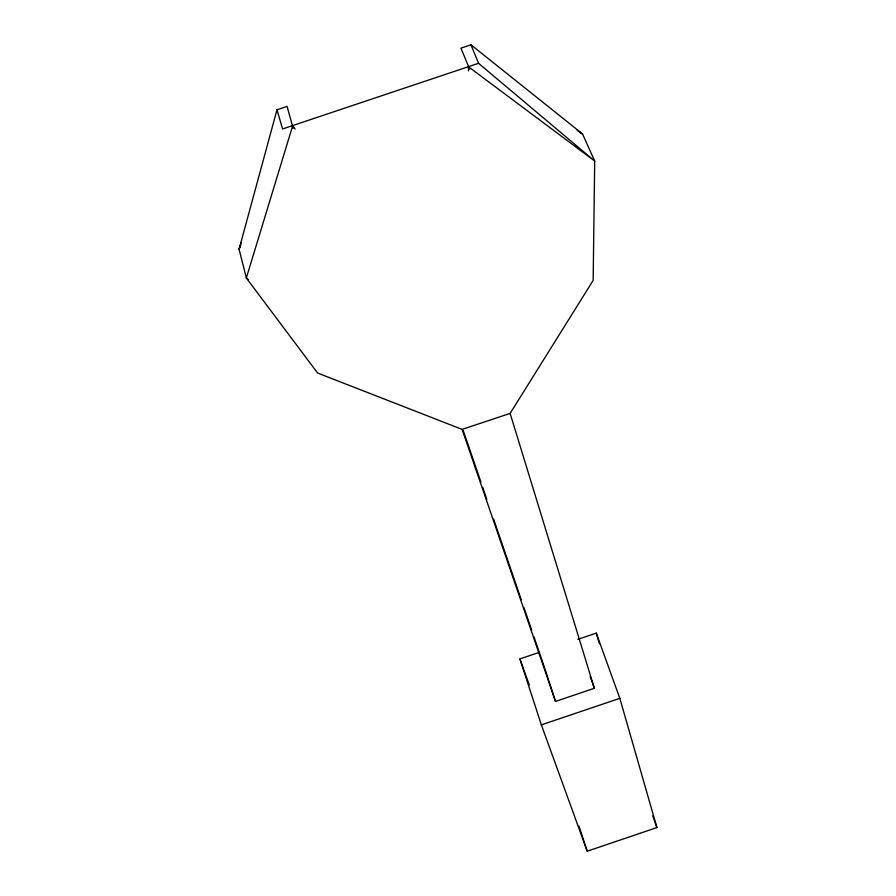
<?xml version="1.0" encoding="UTF-8"?>
<svg xmlns="http://www.w3.org/2000/svg" width="896" height="896" viewBox="0 0 896 896"><rect width="100%" height="100%" fill="white"/><g stroke="black" fill="none" stroke-linecap="round" stroke-linejoin="round"><path stroke-width="1.34" d="M293.16 128.307L287.067 106.389L276.987 109.76L239.075 249.211L246.333 277.973L317.61 373.038L462.123 429.386L510.126 413.392L593.163 280.403L594.698 161.056L582.557 133.974L470.982 44.8L460.925 48.171L469.683 69.182M241.293 242.592L239.075 249.211L240.733 245.381M462.123 429.386L555.52 701.411L594.339 688.285L510.126 413.392M538.328 652.691L519.893 658.93L541.363 724.875L619.819 698.331L596.288 633.114L577.842 639.341M541.363 724.875L587.205 851.2L656.925 827.568L619.819 698.331M468.552 70.896L468.395 66.707L594.698 161.056L478.554 63.302L282.576 128.957L276.987 109.76M580.149 132.563L582.557 133.974L576.878 129.965M248.472 279.776L246.333 277.973L292.757 125.541L295.098 129.035M470.982 44.8L478.554 63.302M519.893 658.93L529.312 685.037M652.747 815.853L656.925 827.568M590.195 676.514L594.339 688.285M463.254 430.562L480.928 482.104M482.731 487.39L486.808 499.285M493.606 519.109L521.248 599.726M523.97 607.656L531.664 630.112M533.926 636.72L544.354 667.117M579.029 826.235L587.205 851.2M544.802 668.438L555.52 701.411M596.288 633.114L599.39 643.776"/></g></svg>
